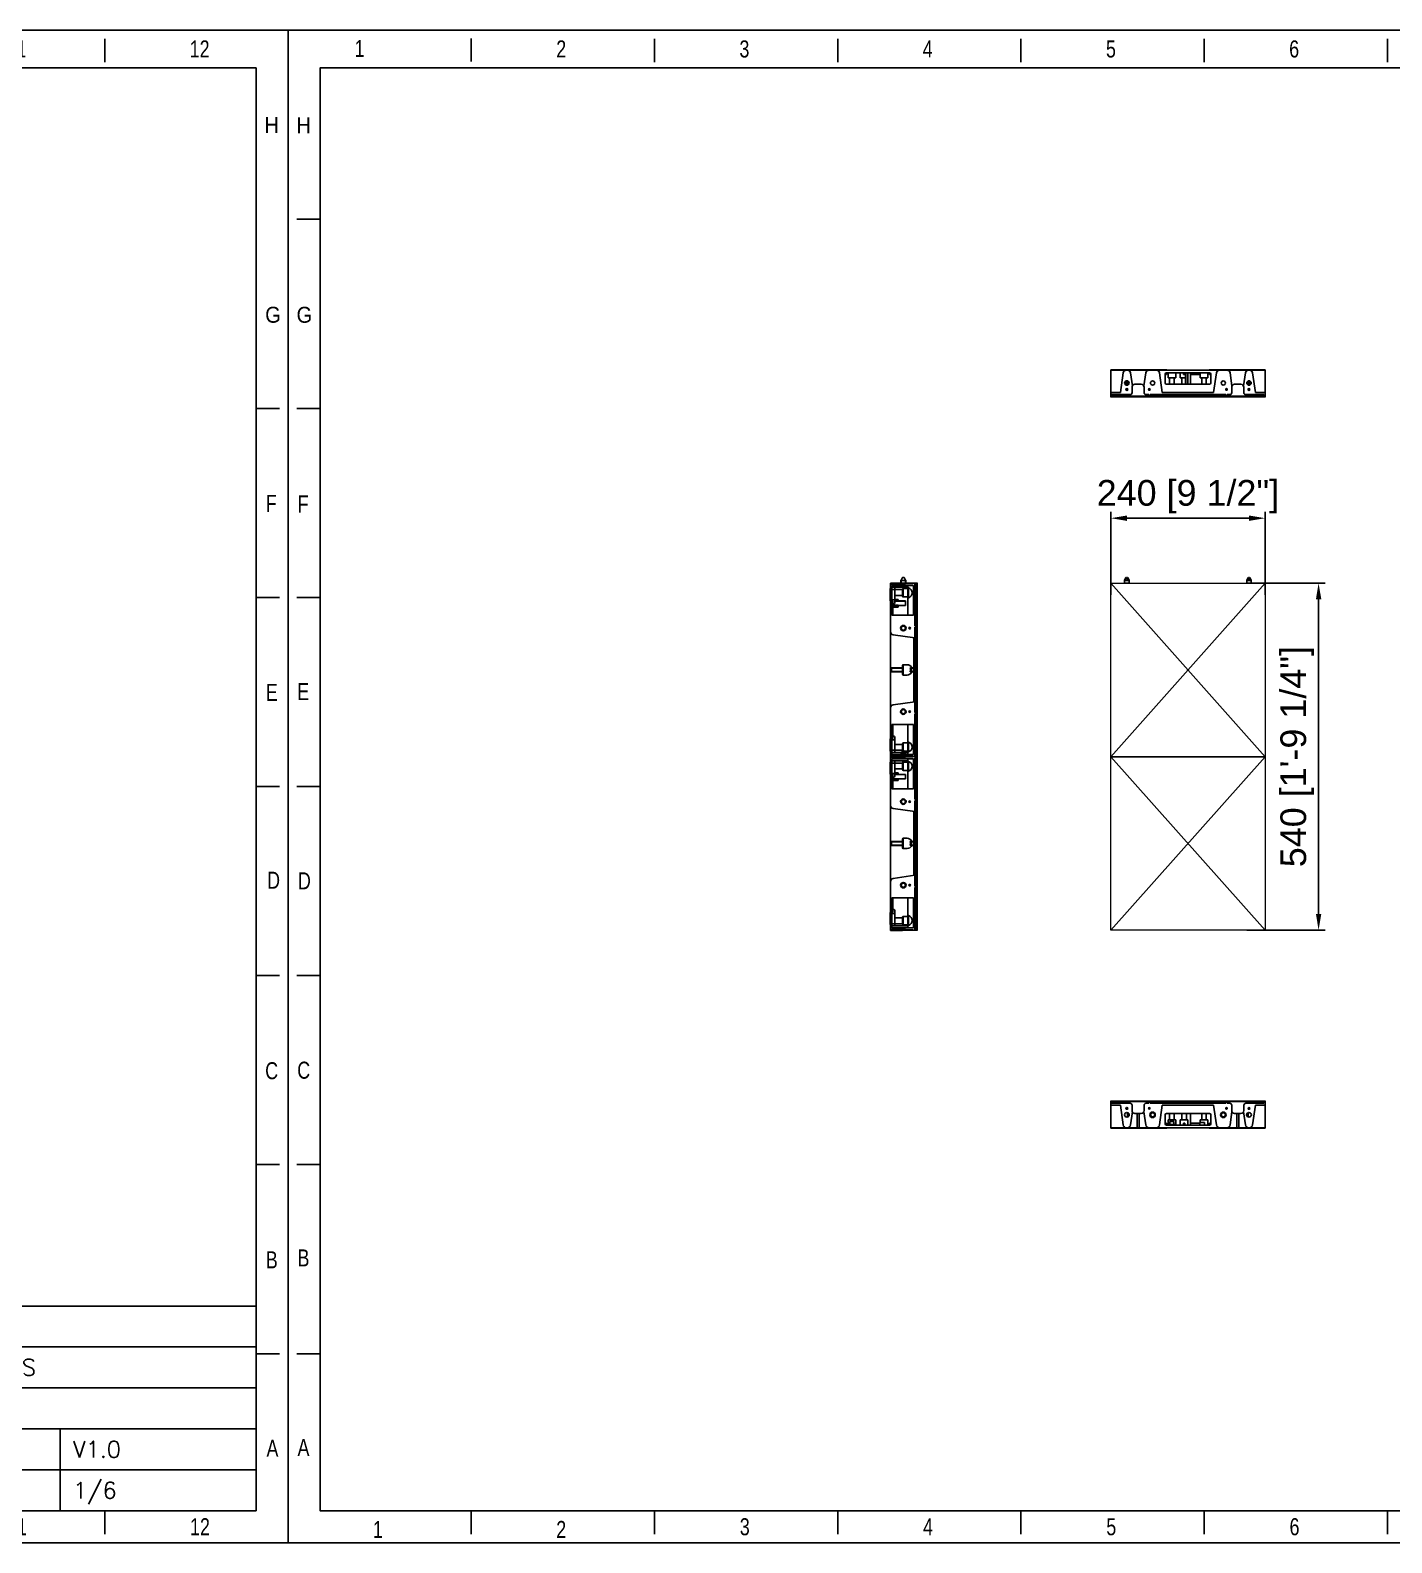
# Model space of a CAD drawing. Header units: millimetres. Extents: x 2185 to 26698, y 9658 to 17427.
# Drawn here: x 5205 to 7324, y 9658 to 12012 of the extents above; entities that cross this region are included whole.
import ezdxf

# ---------------------------------------------------------------- set-up
doc = ezdxf.new("R2010")
doc.units = ezdxf.units.MM
for name, color, linetype in [('02___PRT_ALL_AXES', 7, 'Continuous'), ('DIM', 4, 'Continuous'), ('图框', 7, 'Continuous')]:
    doc.layers.add(name, color=color, linetype=linetype)
doc.styles.add('CKSTANDARD', font='arial.ttf')
doc.styles.add('Roamns', font='romans.shx')
doc.styles.get("Standard").update_dxf_attribs({"font": 'arial.ttf'})
doc.dimstyles.new('我的A-GB-50', dxfattribs={"dimscale": 0.5, "dimtxt": 80, "dimasz": 50, "dimexe": 20, "dimexo": 10, "dimgap": 15, "dimtad": 1, "dimdec": 1, "dimzin": 9, "dimdsep": 46, "dimtxsty": 'Standard', "dimcen": 2.5, "dimadec": 0, "dimazin": 0, "dimtfac": 1, "dimtdec": 1, "dimtmove": 0, "dimatfit": 3, "dimfxl": 2, "dimarcsym": 0})

# ---------------------------------------------------------------- blocks, each defined once
blk = doc.blocks.new('A$C7F980674')
at = {"layer": 'DIM'}
h = blk.add_hatch(color=0, dxfattribs=at)
h.paths.add_polyline_path([(0, 14.4), (17.5, 49.1), (32.4, 49.1), (48.6, 14.4), (37.9, 14.4), (34.5, 21.5), (15.2, 21.5), (11.8, 14.4)])
h.paths.add_polyline_path([(24.9, 41.7), (18.4, 28.2), (31.3, 28.2)], flags=16)
h = blk.add_hatch(color=0, dxfattribs=at)
edge = h.paths.add_edge_path()
edge.add_arc((102.7, 13.9), 4.01, 268.9922, 361.5919)
edge.add_arc((99.2, 13.9), 7.59, 1.2701, 51.0785)
edge.add_arc((307.9, 226.7), 290.6, 223.1995, 225.4213, ccw=False)
edge.add_arc((110, 42.4), 20.2, 160.183, 226.2535, ccw=False)
edge.add_line((91, 49.3), (102.8, 49.3))
edge.add_arc((108.3, 42.8), 8.43, 130.3455, 201.7414)
edge.add_arc((128.4, 54.8), 31.8, 208.35, 232.647)
edge.add_arc((94.7, 12), 22.7, 1.6073, 50.5833, ccw=False)
edge.add_arc((105.8, 11.6), 11.6, -89.3538, 5.2245, ccw=False)
edge.add_line((106, 0), (89.9, 0))
edge.add_line((89.9, 0), (89.9, 9.9))
edge.add_line((89.9, 9.9), (102.7, 9.9))
edge = h.paths.add_edge_path()
edge.add_arc((171.8, 36), 5.59, 4.2423, 157.3807)
edge.add_line((166.6, 38.1), (166.6, 14.7))
edge.add_line((166.6, 14.7), (158.3, 14.7))
edge.add_line((158.3, 14.7), (158.3, 49))
edge.add_line((158.3, 49), (166.6, 49))
edge.add_line((166.6, 49), (166.6, 44.5))
edge.add_arc((175.1, 37.2), 11.2, 0.8903, 139.1292, ccw=False)
edge.add_line((186.2, 37.4), (186.2, 14.6))
edge.add_line((186.2, 14.6), (177.3, 14.6))
edge.add_line((177.3, 14.6), (177.3, 36.4))
edge = h.paths.add_edge_path(flags=16)
edge.add_arc((136.4, 32.8), 9.44, 49.484, 192.8466)
edge.add_line((127.2, 30.7), (142.6, 40))
edge = h.paths.add_edge_path()
edge.add_arc((138.3, 35.1), 13, 229.4307, 313.9876)
edge.add_line((147.3, 25.7), (151.6, 19.1))
edge.add_arc((136.9, 38.4), 24.3, 268.4243, 307.2636, ccw=False)
edge.add_arc((136.2, 31.8), 17.7, 90, 270, ccw=False)
edge.add_arc((137, 31.5), 17.9, 25.5591, 92.5335, ccw=False)
edge.add_line((153.1, 39.3), (129.9, 25.2))
at = {"layer": '图框'}
h = blk.add_hatch(color=30, dxfattribs=at)
edge = h.paths.add_edge_path(flags=0)
edge.add_line((64.3, 49.2), (64.3, 38.8))
edge.add_arc((68.1, 31.9), 7.85, -180, 118.4785, ccw=False)
edge.add_line((60.2, 31.9), (60.2, 60.6))
edge.add_line((60.2, 60.6), (50.4, 60.6))
edge.add_line((50.4, 60.6), (50.4, 31.9))
edge.add_arc((68.1, 31.9), 17.7, 180, 462.2223)
at = {"layer": '图框', "color": 7, "linetype": 'Continuous'}
for p, q in [((0, 14.4), (17.5, 49.1)), ((17.5, 49.1), (32.4, 49.1)), ((24.9, 41.7), (18.4, 28.2)), ((31.3, 28.2), (24.9, 41.7)), ((32.4, 49.1), (48.6, 14.4)), ((91, 49.3), (102.8, 49.3)), ((127.2, 30.7), (142.6, 40)), ((153.1, 39.3), (129.9, 25.2)), ((158.3, 49), (166.6, 49)), ((158.3, 14.7), (158.3, 49)), ((166.6, 49), (166.6, 44.5)), ((166.6, 38.1), (166.6, 14.7)), ((177.3, 14.6), (177.3, 36.4)), ((186.2, 37.4), (186.2, 14.6)), ((11.8, 14.4), (0, 14.4)), ((15.2, 21.5), (11.8, 14.4)), ((34.5, 21.5), (15.2, 21.5)), ((18.4, 28.2), (31.3, 28.2)), ((37.9, 14.4), (34.5, 21.5)), ((48.6, 14.4), (37.9, 14.4)), ((89.9, 9.9), (102.7, 9.9)), ((89.9, 0), (89.9, 9.9)), ((106, 0), (89.9, 0)), ((147.3, 25.7), (151.6, 19.1)), ((166.6, 14.7), (158.3, 14.7)), ((186.2, 14.6), (177.3, 14.6))]:
    blk.add_line(p, q, dxfattribs=at)
at = {"layer": '图框', "color": 30}
for p, q in [((60.2, 60.6), (50.4, 60.6)), ((50.4, 60.6), (50.4, 31.9)), ((60.2, 31.9), (60.2, 60.6)), ((64.3, 49.2), (64.3, 38.8))]:
    blk.add_line(p, q, dxfattribs=at)
at = {"layer": '图框', "color": 30, "linetype": 'Continuous'}
for p, q in [((50.4, 60.6), (60.2, 60.6)), ((50.4, 31.9), (50.4, 60.6)), ((60.2, 60.6), (60.2, 31.9)), ((64.3, 38.8), (64.3, 49.2))]:
    blk.add_line(p, q, dxfattribs=at)
at = {"layer": '图框', "color": 30}
for radius, end in [(17.7, 102.2223), (7.85, 118.4785)]:
    blk.add_arc((68.1, 31.9), radius, 180, end, dxfattribs=at)
at = {"layer": '图框', "color": 30, "linetype": 'Continuous'}
for radius, end in [(17.7, 102.2223), (7.85, 118.4785)]:
    blk.add_arc((68.1, 31.9), radius, 180, end, dxfattribs=at)
at = {"layer": '图框', "color": 7, "linetype": 'Continuous'}
for centre, radius, start, end in [((110, 42.4), 20.2, 160.183, 226.2535), ((108.3, 42.8), 8.43, 130.3455, 201.7414), ((128.4, 54.8), 31.8, 208.35, 232.647), ((136.2, 31.8), 17.7, 90, 270), ((136.4, 32.8), 9.44, 49.484, 192.8466), ((137, 31.5), 17.9, 25.5591, 92.5335), ((175.1, 37.2), 11.2, 0.8903, 139.1292), ((171.8, 36), 5.59, 4.2423, 157.3807), ((307.9, 226.7), 290.6, 223.1995, 225.4213), ((102.7, 13.9), 4.01, 268.9922, 1.5919), ((99.2, 13.9), 7.59, 1.2701, 51.0785), ((105.8, 11.6), 11.6, 270.6462, 5.2245), ((94.7, 12), 22.7, 1.6073, 50.5833), ((138.3, 35.1), 13, 229.4307, 313.9876), ((136.9, 38.4), 24.3, 268.4243, 307.2636)]:
    blk.add_arc(centre, radius, start, end, dxfattribs=at)
blk = doc.blocks.new('standard template')
for p, q in [((3074, 30739), (3074, 30336)), ((6246, 30728), (6246, 30325)), ((9418, 30728), (9418, 30325)), ((12589, 30728), (12589, 30325)), ((15761, 30728), (15761, 30325)), ((18933, 30728), (18933, 30325)), ((22104, 30728), (22104, 30325)), ((25276, 30728), (25276, 30325)), ((28448, 30728), (28448, 30325)), ((31619, 30728), (31619, 30325)), ((34791, 30728), (34791, 30325)), ((456, 27607), (54, 27607)), ((456, 24334), (54, 24334)), ((37812, 24334), (37409, 24334)), ((456, 21062), (54, 21062)), ((37812, 21062), (37409, 21062)), ((456, 17790), (54, 17790)), ((37812, 17790), (37409, 17790)), ((456, 14517), (54, 14517)), ((37812, 14517), (37409, 14517)), ((456, 11245), (54, 11245)), ((37812, 11245), (37409, 11245)), ((456, 10901), (456, 8211)), ((456, 8211), (456, 10446)), ((456, 6313), (456, 10291)), ((23857, 8796), (37409, 8796)), ((456, 7973), (54, 7973)), ((456, 7944), (456, 5254)), ((23857, 8093), (37409, 8093)), ((27246, 8093), (27246, 5254)), ((37812, 7973), (37409, 7973)), ((23857, 7383), (37409, 7383)), ((23857, 6674), (37409, 6674)), ((30633, 6674), (30633, 5254)), ((34021, 6674), (34021, 5254)), ((23857, 5964), (37409, 5964)), ((456, 5254), (37409, 5254)), ((3074, 5254), (3074, 4851)), ((6246, 4851), (6246, 5254)), ((9418, 4851), (9418, 5254)), ((12589, 4851), (12589, 5254)), ((15761, 4851), (15761, 5254)), ((18933, 4851), (18933, 5254)), ((22104, 4851), (22104, 5254)), ((25276, 4851), (25276, 5254)), ((28448, 4851), (28448, 5254)), ((31619, 4851), (31619, 5254)), ((34791, 4851), (34791, 5254))]:
    blk.add_line(p, q)
at = {"color": 7}
for p, q in [((23857, 8796), (23857, 5964)), ((28856, 8796), (31734, 8796)), ((23857, 5964), (23857, 5254))]:
    blk.add_line(p, q, dxfattribs=at)
blk.add_lwpolyline([(37963, 4700), (-97, 4700), (-97, 30879), (37963, 30879)], close=True)
for points in [[(456, 6674), (456, 5964), (456, 5254), (456, 30226), (37409, 30226), (37409, 5254)], [(456, 9631), (456, 8921), (456, 8211)]]:
    blk.add_lwpolyline(points, dxfattribs=at)
at = {"color": 0, "xscale": 8.255519999999997, "yscale": 8.255519999999997, "zscale": 8.255519999999997}
blk.add_blockref('A$C7F980674', (26192, 8195), dxfattribs=at)
at = {"style": 'CKSTANDARD'}
for s, height, width, p in [('1', 295, 0.75, (1055, 30416)), ('2', 295, 0.75, (4545, 30408)), ('3', 295, 0.75, (7716, 30408)), ('4', 295, 0.75, (10888, 30408)), ('5', 295, 0.75, (14060, 30408)), ('6', 295, 0.75, (17231, 30408)), ('7', 295, 0.75, (20403, 30408)), ('8', 295, 0.75, (23575, 30408)), ('9', 295, 0.75, (26746, 30408)), ('10', 294.8, 0.75, (29918, 30408)), ('11', 294.8, 0.75, (33090, 30408)), ('12', 294.8, 0.75, (36261, 30408)), ('H', 276, 0.9, (47, 29097)), ('H', 276, 0.9, (37555, 29102)), ('G', 276, 0.9, (50, 25816)), ('G', 276, 0.9, (37567, 25817)), ('F', 295, 0.75, (69, 22532)), ('F', 295, 0.75, (37578, 22543)), ('E', 295, 0.75, (62, 19285)), ('E', 295, 0.75, (37578, 19270)), ('D', 295, 0.75, (74, 16009)), ('D', 295, 0.75, (37601, 16020)), ('C', 295, 0.75, (62, 12732)), ('C', 295, 0.75, (37567, 12723)), ('B', 295, 0.75, (67, 9483)), ('B', 295, 0.75, (37578, 9450)), ('A', 295, 0.75, (67, 6202)), ('A', 295, 0.75, (37590, 6188)), ('1', 295, 0.75, (1373, 4783)), ('2', 295, 0.75, (4545, 4783)), ('3', 295, 0.75, (7722, 4830)), ('4', 295, 0.75, (10894, 4830)), ('5', 295, 0.75, (14066, 4830)), ('6', 295, 0.75, (17237, 4830)), ('7', 295, 0.75, (20409, 4830)), ('8', 295, 0.75, (23581, 4830)), ('9', 295, 0.75, (26752, 4830)), ('10', 294.8, 0.75, (29924, 4830)), ('11', 294.8, 0.75, (33096, 4830)), ('12', 294.8, 0.75, (36267, 4830))]:
    blk.add_text(s, height=height, dxfattribs=dict(at, width=width)).set_placement(p)
at = {"char_height": 284.52, "attachment_point": 1, "style": 'Roamns'}
for s, insert, width in [('{\\fArial|b0|i0|c0|p34;ABSEN INC.}', (28972, 8590), 3912.01), ('{\\fArial|b0|i0|c0|p34;PAGE TITLE}', (24469, 7876), 3912.01), ('{\\fArial|b0|i0|c0|p34;PROJECT NAME}', (24075, 7170), 3305.73), ('{\\fArial|b0|i0|c0|p34;DRAWN BY}', (24469, 6457), 3912.01), ('{\\fArial|b0|i0|c0|p34;VERSION}', (31457, 6457), 3912.01), ('{\\fArial|b0|i0|c0|p34;DATE}', (25008, 5747), 3912.01), ('{\\fArial|b0|i0|c0|p34;PAGE}', (31791, 5747), 3912.01)]:
    blk.add_mtext(s, dxfattribs=dict(at, insert=insert, width=width))
at = {"style": 'Roamns'}
for tag, p in [('PAGE_NAME', (27466, 7594)), ('PROJECT_NAME', (27466, 6884)), ('DRAWN_NAME', (27466, 6174)), ('VERSION', (34241, 6174)), ('SELECT_DATA', (27466, 5464)), ('PAGE_NUMBER', (34241, 5464))]:
    blk.add_attdef(tag, p, '', height=285, dxfattribs=at)
blk = doc.blocks.new('IM')
at = {"color": 4, "lineweight": 5}
for p, q in [((733.5, 4019.5), (973.5, 4019.5)), ((733.5, 3749.5), (733.5, 4019.5)), ((973.5, 4019.5), (973.5, 3749.5)), ((973.5, 3749.5), (733.5, 3749.5))]:
    blk.add_line(p, q, dxfattribs=at)
at = {"color": 157, "lineweight": 5}
for p, q in [((733.5, 3749.5), (973.5, 4019.5)), ((973.5, 3749.5), (733.5, 4019.5))]:
    blk.add_line(p, q, dxfattribs=at)
blk = doc.blocks.new('34234')
at = {"color": 4, "lineweight": 5}
blk.add_blockref('IM', (5263.5, -3423.1), dxfattribs=at)
blk = doc.blocks.new('*D123')
at = {"color": 0, "lineweight": -2, "transparency": 16777216}
for p, q in [((6886.8, 11132.9), (6886.8, 11262.4)), ((6911.8, 11252.4), (7101.8, 11252.4)), ((7126.8, 11132.9), (7126.8, 11262.4))]:
    blk.add_line(p, q, dxfattribs=at)
at = {"color": 0, "transparency": 16777216}
for points in [[(6911.8, 11256.6), (6911.8, 11248.2), (6886.8, 11252.4)], [(7101.8, 11256.6), (7101.8, 11248.2), (7126.8, 11252.4)]]:
    blk.add_solid(points, dxfattribs=at)
at = {"layer": 'Defpoints', "color": 0, "transparency": 16777216}
for p in [(7126.8, 11252.4), (6886.8, 11127.9), (7126.8, 11127.9)]:
    blk.add_point(p, dxfattribs=at)
at = {"color": 0, "lineweight": 5, "transparency": 16777216, "insert": (7006.8, 11285.8), "char_height": 40, "attachment_point": 5}
blk.add_mtext('240 [9 1/2"]', dxfattribs=at)
blk = doc.blocks.new('*D124')
at = {"color": 0, "lineweight": -2, "transparency": 16777216}
for p, q in [((7098.6, 11151.4), (7220.1, 11151.4)), ((7210.1, 11126.4), (7210.1, 10636.4)), ((7098.6, 10611.4), (7220.1, 10611.4))]:
    blk.add_line(p, q, dxfattribs=at)
at = {"color": 0, "transparency": 16777216}
for points in [[(7206, 11126.4), (7214.3, 11126.4), (7210.1, 11151.4)], [(7206, 10636.4), (7214.3, 10636.4), (7210.1, 10611.4)]]:
    blk.add_solid(points, dxfattribs=at)
at = {"layer": 'Defpoints', "color": 0, "transparency": 16777216}
for p in [(7093.6, 11151.4), (7093.6, 10611.4), (7210.1, 10611.4)]:
    blk.add_point(p, dxfattribs=at)
at = {"color": 0, "lineweight": 5, "transparency": 16777216, "insert": (7176.7, 10881.4), "char_height": 40, "attachment_point": 5, "rotation": 90}
blk.add_mtext('540 [1\'-9 1/4"]', dxfattribs=at)
blk = doc.blocks.new('6565')
at = {"color": 7, "linetype": 'Continuous'}
for p, q in [((5905.3, 8406.4), (5905.3, 8398.4)), ((5905.3, 8406.4), (5945.3, 8406.4)), ((5905.3, 8404.4), (5940.3, 8405.9)), ((5907.3, 8356.4), (5907.3, 8402.9)), ((5907.3, 8402.9), (5941.3, 8402.9)), ((5909.6, 8406.4), (5909.6, 8404.6)), ((5932.3, 8356.4), (5932.3, 8402.9)), ((5940.3, 8406.4), (5940.3, 8405.9)), ((5941.3, 8356.4), (5941.3, 8402.9)), ((5943.3, 8404.7), (5945.3, 8405.2)), ((5943.3, 8340), (5943.3, 8404.7)), ((5945.3, 8406.4), (5945.3, 8405.2)), ((5905.3, 8398.4), (5904.8, 8397.9)), ((5904.8, 8378.9), (5904.8, 8397.9)), ((5904.8, 8378.9), (5905.3, 8378.4)), ((5907.3, 8399.9), (5932.3, 8399.9)), ((5924.1, 8396.4), (5907.3, 8396.4)), ((5912.3, 8380.4), (5907.3, 8380.4)), ((5912.3, 8399.9), (5912.3, 8377.1)), ((5912.3, 8387.4), (5924.1, 8387.4)), ((5917.3, 8379.7), (5912.3, 8379.7)), ((5917.3, 8381.2), (5917.3, 8378.5)), ((5945.3, 8392), (5943.3, 8392.4)), ((5943.3, 8390.4), (5945.3, 8390.8)), ((5945.3, 8392), (5945.3, 8390.8)), ((5905.3, 8164.5), (5905.3, 8378.4)), ((5907.3, 8378.4), (5908.8, 8378.4)), ((5907.3, 8373.4), (5908.8, 8373.4)), ((5907.3, 8356.4), (5941.3, 8356.4)), ((5908.8, 8356.4), (5908.8, 8378.4)), ((5909.3, 8374.1), (5908.8, 8374.1)), ((5908.8, 8371.9), (5917.3, 8371.9)), ((5908.8, 8370.7), (5917.3, 8370.7)), ((5917.3, 8378.5), (5912.3, 8378.5)), ((5917.3, 8378.7), (5928.7, 8378.7)), ((5917.3, 8371.9), (5917.3, 8369.2)), ((5917.3, 8371.7), (5928.7, 8371.7)), ((5945.3, 8339.5), (5943.3, 8340)), ((5943.3, 8337.8), (5945.3, 8338.3)), ((5943.3, 8205), (5943.3, 8337.8)), ((5945.3, 8339.5), (5945.3, 8338.3)), ((5943.3, 8321.1), (5909.6, 8325.9)), ((5941.7, 8221.6), (5941.7, 8321.3)), ((5942.3, 8221.7), (5942.3, 8321.2)), ((5905.3, 8273.9), (5906.8, 8273.9)), ((5906.8, 8268.9), (5905.3, 8268.9)), ((5905.8, 8274.4), (5907.2, 8274.4)), ((5907.2, 8268.4), (5905.8, 8268.4)), ((5906.8, 8273.9), (5906.8, 8268.9)), ((5935.9, 8273.9), (5941.7, 8273.9)), ((5941.7, 8268.9), (5935.9, 8268.9)), ((5936.4, 8274.4), (5941.7, 8274.4)), ((5941.7, 8268.4), (5936.4, 8268.4)), ((5941.7, 8268.4), (5941.7, 8274.4)), ((5945.3, 8272), (5943.3, 8272.4)), ((5943.3, 8270.4), (5945.3, 8270.8)), ((5945.3, 8279.4), (5945.3, 8277.4)), ((5945.3, 8272), (5945.3, 8270.8)), ((5945.3, 8265.5), (5945.3, 8263.5)), ((5909.6, 8217), (5943.3, 8221.8)), ((5945.3, 8204.5), (5943.3, 8205)), ((5943.3, 8202.8), (5945.3, 8203.3)), ((5943.3, 8138.2), (5943.3, 8202.8)), ((5945.3, 8204.5), (5945.3, 8203.3)), ((5907.3, 8186.5), (5941.3, 8186.5)), ((5907.3, 8186.5), (5907.3, 8140)), ((5907.3, 8169.4), (5908.8, 8169.4)), ((5908.8, 8164.4), (5908.8, 8186.5)), ((5909.3, 8168.7), (5908.8, 8168.7)), ((5932.3, 8140), (5932.3, 8186.5)), ((5941.3, 8140), (5941.3, 8186.5)), ((5905.3, 8164.5), (5904.8, 8164)), ((5904.8, 8145), (5904.8, 8164)), ((5904.8, 8145), (5905.3, 8144.5)), ((5905.3, 8144.5), (5905.3, 8136)), ((5907.3, 8164.4), (5908.8, 8164.4)), ((5912.3, 8162.5), (5907.3, 8162.5)), ((5924.1, 8146.5), (5907.3, 8146.5)), ((5912.3, 8165.7), (5912.3, 8143)), ((5912.3, 8155.5), (5924.1, 8155.5)), ((5924.1, 8145.9), (5924.1, 8156.9)), ((5925.1, 8157.9), (5932.3, 8157.9)), ((5925.1, 8144.9), (5925.1, 8157.9)), ((5925.1, 8144.9), (5932.3, 8144.9)), ((5933.3, 8159.1), (5933.3, 8143.7)), ((5945.3, 8152), (5943.3, 8152.4)), ((5943.3, 8150.4), (5945.3, 8150.8)), ((5945.3, 8152), (5945.3, 8150.8)), ((5905.3, 8138.5), (5940.3, 8137)), ((5905.3, 8136.5), (5945.3, 8136.5)), ((5924.1, 8136), (5905.3, 8136)), ((5941.3, 8140), (5907.3, 8140)), ((5909.6, 8138.3), (5909.6, 8136.5)), ((5924.1, 8136), (5924.1, 8136.5)), ((5940.3, 8136.5), (5940.3, 8137)), ((5945.3, 8137.7), (5943.3, 8138.2)), ((5945.3, 8137.7), (5945.3, 8136.5))]:
    blk.add_line(p, q, dxfattribs=at)
for centre, radius in [((5925.3, 8336.4), 4.25), ((5925.3, 8336.4), 3.25), ((5935.3, 8336.4), 1.25), ((5925.3, 8206.4), 4.25), ((5925.3, 8206.4), 3.25), ((5935.3, 8206.4), 1.25)]:
    blk.add_circle(centre, radius, dxfattribs=at)
for centre, radius, start, end in [((5909.3, 8377.1), 3, 270, 0), ((5910.3, 8330.8), 5, 180, 261.87), ((5905.8, 8273.9), 0.5, 90, 180), ((5905.8, 8268.9), 0.5, 180, 270), ((5910.3, 8212), 5, 98.13, 180), ((5909.3, 8165.7), 3, 0, 90), ((5925.1, 8156.9), 1, 90, 180), ((5925.1, 8145.9), 1, 180, 270)]:
    blk.add_arc(centre, radius, start, end, dxfattribs=at)
for centre, major_axis, ratio, start_param, end_param in [((5948.3, 8271.4), (40, 0), 0.2, 1.645867, 1.696124), ((5948.3, 8271.4), (30, 0), 0.2, 1.670964, 1.738244), ((5948.3, 8271.4), (30, 0), 0.2, -1.738244, -1.670964), ((5948.3, 8271.4), (40, 0), 0.2, -1.696124, -1.645867), ((5931.1, 8151.4), (0, 8), 1, -2.863927, -0.277666)]:
    blk.add_ellipse(centre, major_axis=major_axis, ratio=ratio, start_param=start_param, end_param=end_param, dxfattribs=at)
for points, knots in [([(5907.2, 8274.4), (5907.1, 8274.4), (5907, 8274.4), (5906.9, 8274.3), (5906.8, 8274.1), (5906.8, 8274), (5906.8, 8273.9)], [0, 0, 0, 0, 0.20928, 0.444593, 0.712343, 1, 1, 1, 1]), ([(5907.2, 8268.4), (5907.1, 8268.4), (5907, 8268.5), (5906.9, 8268.6), (5906.8, 8268.7), (5906.8, 8268.9), (5906.8, 8268.9)], [0, 0, 0, 0, 0.20928, 0.444593, 0.712343, 1, 1, 1, 1]), ([(5932.3, 8158.3), (5932.3, 8158.5), (5932.4, 8158.8), (5932.7, 8159.1), (5933, 8159.2), (5933.2, 8159.2), (5933.3, 8159.1)], [0, 0, 0, 0, 0.298909, 0.55508, 0.780398, 1, 1, 1, 1]), ([(5933.3, 8143.7), (5933.2, 8143.7), (5933, 8143.7), (5932.7, 8143.8), (5932.4, 8144.1), (5932.3, 8144.4), (5932.3, 8144.5)], [0, 0, 0, 0, 0.219602, 0.44492, 0.701091, 1, 1, 1, 1])]:
    blk.add_open_spline(points, degree=3, knots=knots, dxfattribs=at)
at = {"layer": '02___PRT_ALL_AXES', "color": 7, "linetype": 'Continuous'}
for p, q in [((5912.3, 8381.2), (5917.3, 8381.2)), ((5924.1, 8385.9), (5924.1, 8396.9)), ((5925.1, 8384.9), (5925.1, 8397.9)), ((5925.1, 8397.9), (5932.3, 8397.9)), ((5925.1, 8384.9), (5932.3, 8384.9)), ((5933.3, 8399.1), (5933.3, 8383.7)), ((5908.8, 8369.2), (5917.3, 8369.2)), ((5917.3, 8378.5), (5928.7, 8378.5)), ((5917.3, 8371.8), (5928.7, 8371.8)), ((5928.7, 8378.7), (5928.7, 8371.7)), ((5906.8, 8273.9), (5924.1, 8273.9)), ((5924.1, 8268.9), (5906.8, 8268.9)), ((5907.2, 8274.4), (5924.1, 8274.4)), ((5924.1, 8268.4), (5907.2, 8268.4)), ((5924.1, 8264.4), (5924.1, 8278.4)), ((5925.1, 8279.4), (5931.1, 8279.4)), ((5925.1, 8279.4), (5925.1, 8263.4)), ((5925.1, 8263.4), (5931.1, 8263.4)), ((5938.2, 8268.9), (5938.2, 8273.9)), ((5907.3, 8143), (5932.3, 8143))]:
    blk.add_line(p, q, dxfattribs=at)
for centre, start, end in [((5925.1, 8396.9), 90, 180), ((5925.1, 8385.9), 180, 270), ((5925.1, 8278.4), 90, 180), ((5925.1, 8264.4), 180, 270)]:
    blk.add_arc(centre, 1, start, end, dxfattribs=at)
for centre, major_axis, start_param, end_param in [((5931.1, 8391.4), (0, 8), -2.863927, -0.277666), ((5931.1, 8271.4), (0, 8), -1.1864, -0.000001), ((5931.1, 8271.4), (8, 0), -1.570796, -0.384397), ((5928.3, 8271.4), (8, 0), -0.317824, 0.317824)]:
    blk.add_ellipse(centre, major_axis=major_axis, ratio=1, start_param=start_param, end_param=end_param, dxfattribs=at)
for points, knots in [([(5932.3, 8398.3), (5932.3, 8398.5), (5932.4, 8398.8), (5932.7, 8399.1), (5933, 8399.2), (5933.2, 8399.2), (5933.3, 8399.1)], [0, 0, 0, 0, 0.298909, 0.55508, 0.780398, 1, 1, 1, 1]), ([(5933.3, 8383.7), (5933.2, 8383.7), (5933, 8383.7), (5932.7, 8383.8), (5932.4, 8384.1), (5932.3, 8384.4), (5932.3, 8384.5)], [0, 0, 0, 0, 0.219602, 0.44492, 0.701091, 1, 1, 1, 1]), ([(5935.9, 8273.9), (5935.9, 8274), (5935.9, 8274.2), (5936, 8274.3), (5936.2, 8274.4), (5936.4, 8274.4), (5936.4, 8274.4)], [0, 0, 0, 0, 0.242962, 0.488415, 0.742663, 1, 1, 1, 1]), ([(5936.4, 8268.4), (5936.4, 8268.4), (5936.2, 8268.5), (5936, 8268.5), (5935.9, 8268.7), (5935.9, 8268.9), (5935.9, 8268.9)], [0, 0, 0, 0, 0.257335, 0.511553, 0.757026, 1, 1, 1, 1]), ([(5938.5, 8274.4), (5938.5, 8274.4), (5938.4, 8274.4), (5938.3, 8274.3), (5938.2, 8274.1), (5938.2, 8274), (5938.2, 8273.9)], [0, 0, 0, 0, 0.20928, 0.444593, 0.712343, 1, 1, 1, 1]), ([(5938.5, 8268.4), (5938.5, 8268.4), (5938.4, 8268.5), (5938.3, 8268.6), (5938.2, 8268.7), (5938.2, 8268.9), (5938.2, 8268.9)], [0, 0, 0, 0, 0.20928, 0.444593, 0.712343, 1, 1, 1, 1])]:
    blk.add_open_spline(points, degree=3, knots=knots, dxfattribs=at)
blk = doc.blocks.new('IM-2')
at = {"color": 4, "lineweight": 5}
for p, q in [((1381.7, 4077.4), (1379.7, 4077.4)), ((1379.7, 4077.4), (1379.7, 3807.4)), ((1381.7, 3807.4), (1381.7, 4077.4)), ((1379.7, 3807.4), (1381.7, 3807.4))]:
    blk.add_line(p, q, dxfattribs=at)
blk = doc.blocks.new('878')
at = {"color": 2, "linetype": 'Continuous'}
for p, q in [((3769.5, 7226.3), (3769, 7225.8)), ((3769.7, 7225.8), (3769, 7225.8)), ((3769, 7225.8), (3769, 7221.4)), ((3770.3, 7227.4), (3769.5, 7225.4)), ((3769.9, 7226.3), (3769.5, 7226.3)), ((3770.4, 7227.4), (3770.3, 7227.4)), ((3774.3, 7230.4), (3771.7, 7230.4)), ((3775.7, 7227.4), (3775.6, 7227.4)), ((3775.7, 7227.4), (3776.5, 7225.4)), ((3776.5, 7226.3), (3776.2, 7226.3)), ((3777, 7225.8), (3776.4, 7225.8)), ((3776.5, 7226.3), (3777, 7225.8)), ((3777, 7225.8), (3777, 7221.4)), ((3769, 7221.4), (3777, 7221.4)), ((3776.5, 7225.4), (3769.5, 7225.4)), ((3769.5, 7225.4), (3769.5, 7221.4)), ((3776.5, 7225.4), (3776.5, 7221.4))]:
    blk.add_line(p, q, dxfattribs=at)
for points in [[(3771.7, 7230.4), (3771.6, 7230.2), (3771.4, 7229.7), (3771, 7228.7), (3770.6, 7227.9), (3770.4, 7227.4)], [(3774.3, 7230.4), (3774.4, 7230.2), (3774.7, 7229.7), (3775.1, 7228.7), (3775.4, 7227.9), (3775.6, 7227.4)]]:
    blk.add_open_spline(points, degree=3, knots=[0, 0, 0, 0, 0.249999, 0.499999, 1, 1, 1, 1], dxfattribs=at)
blk = doc.blocks.new('4342')
at = {"color": 4, "lineweight": 5}
for name, p in [('6565', (-909.7, -1266.7)), ('878', (1242.6, -81.7)), ('IM-2', (3656, 3062.4))]:
    blk.add_blockref(name, p, dxfattribs=at)
blk = doc.blocks.new('IM-1')
at = {"color": 4, "lineweight": 5}
for p, q in [((1111, 4129.8), (1111, 4131.8)), ((1111, 4131.8), (1351, 4131.8)), ((1351, 4129.8), (1111, 4129.8)), ((1351, 4131.8), (1351, 4129.8))]:
    blk.add_line(p, q, dxfattribs=at)
blk = doc.blocks.new('6666665454')
at = {"color": 7, "linetype": 'Continuous'}
for p, q in [((8529.6, 7350.9), (8529.6, 7391.4)), ((8529.6, 7391.4), (8616.6, 7391.4)), ((8529.6, 7390.9), (8769.6, 7390.9)), ((8612.1, 7391.4), (8612.1, 7390.9)), ((8616.6, 7391.4), (8617.1, 7390.9)), ((8682.6, 7391.4), (8682.1, 7390.9)), ((8682.6, 7391.4), (8769.6, 7391.4)), ((8687.1, 7391.4), (8687.1, 7390.9)), ((8769.6, 7350.9), (8769.6, 7391.4)), ((8549, 7386.6), (8544.6, 7355.9)), ((8553.9, 7369.6), (8553.9, 7373.5)), ((8553.9, 7369.6), (8553.9, 7368.3)), ((8555.4, 7369.6), (8555.4, 7373.5)), ((8555.4, 7369.6), (8555.4, 7368.3)), ((8555.6, 7372.2), (8555.6, 7369.7)), ((8563.1, 7366.5), (8560.2, 7386.6)), ((8567.1, 7368.9), (8577, 7368.9)), ((8584, 7386.6), (8581.1, 7366.3)), ((8609.6, 7355.9), (8605.2, 7386.6)), ((8614.1, 7384.9), (8614.1, 7370.9)), ((8616.1, 7383.9), (8614.1, 7383.9)), ((8683.1, 7386.9), (8616.1, 7386.9)), ((8616.1, 7383.9), (8616.1, 7386.9)), ((8616.1, 7368.9), (8683.1, 7368.9)), ((8618.6, 7378.9), (8630.6, 7378.9)), ((8621.1, 7368.9), (8621.1, 7378.9)), ((8628.1, 7368.9), (8628.1, 7378.9)), ((8640.1, 7368.9), (8640.1, 7378.9)), ((8642.6, 7383.9), (8642.6, 7386.9)), ((8642.6, 7383.9), (8645.6, 7383.9)), ((8644.6, 7383.9), (8644.6, 7386.9)), ((8645.6, 7386.9), (8645.6, 7368.9)), ((8648.9, 7386.9), (8648.9, 7368.9)), ((8649.6, 7386.9), (8649.6, 7368.9)), ((8653.6, 7386.9), (8653.6, 7368.9)), ((8667.1, 7383.9), (8653.6, 7383.9)), ((8668.3, 7382.9), (8668.3, 7384.2)), ((8668.6, 7382.9), (8668.3, 7382.9)), ((8668.6, 7378.9), (8680.6, 7378.9)), ((8671.1, 7368.9), (8671.1, 7378.9)), ((8678.1, 7368.9), (8678.1, 7378.9)), ((8683.1, 7383.9), (8683.1, 7386.9)), ((8685.1, 7383.9), (8683.1, 7383.9)), ((8685.1, 7370.9), (8685.1, 7384.9)), ((8694, 7386.6), (8689.6, 7355.9)), ((8718.1, 7366.3), (8715.2, 7386.6)), ((8722.3, 7368.9), (8732.1, 7368.9)), ((8739, 7386.6), (8736.1, 7366.5)), ((8743.6, 7369.7), (8743.6, 7372.2)), ((8743.9, 7369.6), (8743.9, 7373.5)), ((8743.9, 7369.6), (8743.9, 7368.3)), ((8745.4, 7369.6), (8745.4, 7373.5)), ((8745.4, 7369.6), (8745.4, 7368.3)), ((8754.6, 7355.9), (8750.2, 7386.6)), ((8529.6, 7355.9), (8544.6, 7355.9)), ((8530.8, 7350.9), (8529.6, 7350.9)), ((8530.8, 7350.9), (8531.3, 7352.9)), ((8531.3, 7352.9), (8559.9, 7352.9)), ((8538.6, 7350.9), (8536.6, 7350.9)), ((8552.6, 7350.9), (8550.6, 7350.9)), ((8562.6, 7355.9), (8562.6, 7364.4)), ((8581.5, 7355.9), (8581.5, 7364.4)), ((8584.5, 7352.9), (8588.5, 7352.9)), ((8588.5, 7352.9), (8589, 7350.9)), ((8588.5, 7352.9), (8589, 7350.9)), ((8589, 7350.9), (8590.2, 7350.9)), ((8589, 7350.9), (8590.2, 7350.9)), ((8590.2, 7350.9), (8590.7, 7352.9)), ((8590.2, 7350.9), (8590.7, 7352.9)), ((8590.7, 7352.9), (8708.5, 7352.9)), ((8590.7, 7352.9), (8708.5, 7352.9)), ((8609.6, 7355.9), (8689.6, 7355.9)), ((8643.6, 7350.9), (8641.6, 7350.9)), ((8648.6, 7352.9), (8649, 7350.9)), ((8650.2, 7350.9), (8649, 7350.9)), ((8650.2, 7350.9), (8650.6, 7352.9)), ((8657.6, 7350.9), (8655.6, 7350.9)), ((8708.5, 7352.9), (8709, 7350.9)), ((8708.5, 7352.9), (8709, 7350.9)), ((8709, 7350.9), (8710.2, 7350.9)), ((8709, 7350.9), (8710.2, 7350.9)), ((8710.2, 7350.9), (8710.7, 7352.9)), ((8710.2, 7350.9), (8710.7, 7352.9)), ((8710.7, 7352.9), (8714.8, 7352.9)), ((8717.8, 7355.9), (8717.8, 7364.4)), ((8736.6, 7364.4), (8736.6, 7355.9)), ((8739.6, 7352.9), (8767.9, 7352.9)), ((8748.6, 7350.9), (8746.6, 7350.9)), ((8754.6, 7355.9), (8769.6, 7355.9)), ((8762.6, 7350.9), (8760.6, 7350.9)), ((8767.9, 7352.9), (8768.4, 7350.9)), ((8769.6, 7350.9), (8768.4, 7350.9))]:
    blk.add_line(p, q, dxfattribs=at)
for centre, radius in [((8554.6, 7370.9), 3.5), ((8554.6, 7370.9), 1.6), ((8594.6, 7370.9), 3.25), ((8704.6, 7370.9), 3.25), ((8744.6, 7370.9), 3.5), ((8744.6, 7370.9), 1.6)]:
    blk.add_circle(centre, radius, dxfattribs=at)
for centre, radius, start, end in [((8553.9, 7385.9), 5, 90, 171.87), ((8555.3, 7385.9), 5, 8.13, 90), ((8588.9, 7385.9), 5, 90, 171.87), ((8600.3, 7385.9), 5, 8.13, 90), ((8698.9, 7385.9), 5, 90, 171.87), ((8710.3, 7385.9), 5, 8.13, 90), ((8743.9, 7385.9), 5, 90, 171.87), ((8745.3, 7385.9), 5, 8.13, 90), ((8554.6, 7370.9), 1.5, 120, 240), ((8554.6, 7370.9), 2.7, 73.8724, 106.1276), ((8554.6, 7370.9), 2.7, 253.8724, 286.1276), ((8554.6, 7370.9), 1.5, 300, 60), ((8567.1, 7364.4), 4.5, 90, 180), ((8577, 7364.4), 4.5, 0, 90), ((8616.1, 7384.9), 2, 90, 180), ((8616.1, 7370.9), 2, 180, 270), ((8667.1, 7386.9), 3, 270, 300.9578), ((8683.1, 7384.9), 2, 0, 90), ((8683.1, 7370.9), 2, 270, 0), ((8722.3, 7364.4), 4.5, 90, 180), ((8732.1, 7364.4), 4.5, 0, 90), ((8744.6, 7370.9), 1.5, 120, 240), ((8744.6, 7370.9), 2.7, 73.8724, 106.1276), ((8744.6, 7370.9), 2.7, 253.8724, 286.1276), ((8744.6, 7370.9), 1.5, 300, 60), ((8559.6, 7355.9), 3, 270, 0), ((8584.5, 7355.9), 3, 180, 270), ((8714.8, 7355.9), 3, 270, 0), ((8739.6, 7355.9), 3, 180, 270)]:
    blk.add_arc(centre, radius, start, end, dxfattribs=at)
for centre, major_axis, start_param, end_param in [((8544.6, 7347.9), (0, 40), 1.445468, 1.495726), ((8544.6, 7347.9), (0, 30), 1.403348, 1.470629), ((8544.6, 7347.9), (0, 30), -1.470629, -1.403348), ((8544.6, 7347.9), (0, 40), -1.495726, -1.445468), ((8649.6, 7347.9), (0, 40), 1.445468, 1.495726), ((8649.6, 7347.9), (0, 30), 1.403348, 1.470629), ((8649.6, 7347.9), (0, 30), -1.470629, -1.403348), ((8649.6, 7347.9), (0, 40), -1.495726, -1.445468), ((8754.6, 7347.9), (0, 40), 1.445468, 1.495726), ((8754.6, 7347.9), (0, 30), 1.403348, 1.470629), ((8754.6, 7347.9), (0, 30), -1.470629, -1.403348), ((8754.6, 7347.9), (0, 40), -1.495726, -1.445468)]:
    blk.add_ellipse(centre, major_axis=major_axis, ratio=0.2, start_param=start_param, end_param=end_param, dxfattribs=at)
at = {"layer": '02___PRT_ALL_AXES', "color": 7, "linetype": 'Continuous'}
for p, q in [((8618.6, 7386.9), (8618.6, 7378.9)), ((8630.6, 7386.9), (8630.6, 7378.9)), ((8637.6, 7386.9), (8637.6, 7378.9)), ((8645.6, 7378.9), (8637.6, 7378.9)), ((8668.6, 7386.9), (8668.6, 7378.9)), ((8680.6, 7386.9), (8680.6, 7378.9)), ((8555.6, 7361.9), (8553.6, 7361.9)), ((8743.6, 7361.9), (8745.6, 7361.9))]:
    blk.add_line(p, q, dxfattribs=at)
for centre, radius in [((8554.6, 7360.9), 1.43), ((8589.6, 7360.9), 1.25), ((8709.6, 7360.9), 1.25), ((8744.6, 7360.9), 1.43)]:
    blk.add_circle(centre, radius, dxfattribs=at)
at = {"color": 4, "lineweight": 5}
blk.add_blockref('IM-1', (7418.6, 3219.1), dxfattribs=at)

msp = doc.modelspace()

# ---------------------------------------------------------------- linework, layer by layer
at = {"color": 2, "linetype": 'Continuous'}
for p, q in [((6910.299, 11160.364), (6908.299, 11155.364)), ((6911.049, 11160.364), (6910.299, 11160.364)), ((6911.049, 11160.364), (6911.049, 11157.364)), ((6912.549, 11157.364), (6911.049, 11157.364)), ((6912.549, 11160.364), (6912.549, 11157.364)), ((6913.299, 11160.364), (6912.549, 11160.364)), ((6913.299, 11160.364), (6915.299, 11155.364)), ((7100.299, 11160.364), (7098.299, 11155.364)), ((7101.049, 11160.364), (7100.299, 11160.364)), ((7101.049, 11160.364), (7101.049, 11157.364)), ((7102.549, 11157.364), (7101.049, 11157.364)), ((7103.299, 11160.364), (7102.549, 11160.364)), ((7102.549, 11160.364), (7102.549, 11157.364)), ((7103.299, 11160.364), (7105.299, 11155.364)), ((6908.299, 11151.364), (6908.299, 11155.364)), ((6915.299, 11155.364), (6908.299, 11155.364)), ((6908.299, 11151.364), (6915.299, 11151.364)), ((6915.299, 11151.364), (6915.299, 11155.364)), ((7105.299, 11155.364), (7098.299, 11155.364)), ((7098.299, 11151.364), (7098.299, 11155.364)), ((7098.299, 11151.364), (7105.299, 11151.364)), ((7105.299, 11151.364), (7105.299, 11155.364))]:
    msp.add_line(p, q, dxfattribs=at)
at = {"color": 7, "linetype": 'Continuous'}
for p, q in [((6886.824, 10303.472), (6886.824, 10343.972)), ((6886.824, 10343.972), (6888.024, 10343.972)), ((6901.799, 10338.972), (6886.824, 10338.972)), ((6888.524, 10341.972), (6888.024, 10343.972)), ((6917.124, 10341.972), (6888.524, 10341.972)), ((6893.821, 10343.972), (6895.829, 10343.972)), ((6906.186, 10308.265), (6901.799, 10338.972)), ((6907.769, 10343.972), (6909.776, 10343.972)), ((6919.799, 10338.972), (6919.799, 10330.472)), ((6938.656, 10338.972), (6938.656, 10330.472)), ((6941.656, 10341.972), (6945.724, 10341.972)), ((6946.224, 10343.972), (6945.724, 10341.972)), ((6946.224, 10343.972), (6947.424, 10343.972)), ((6947.924, 10341.972), (6947.424, 10343.972)), ((7065.674, 10341.972), (6947.924, 10341.972)), ((6966.799, 10338.972), (6962.412, 10308.265)), ((7046.799, 10338.972), (6966.799, 10338.972)), ((6998.821, 10343.972), (7000.829, 10343.972)), ((7006.199, 10343.972), (7005.799, 10341.972)), ((7006.199, 10343.972), (7007.399, 10343.972)), ((7007.799, 10341.972), (7007.399, 10343.972)), ((7012.769, 10343.972), (7014.776, 10343.972)), ((7051.186, 10308.265), (7046.799, 10338.972)), ((7066.174, 10343.972), (7065.674, 10341.972)), ((7066.174, 10343.972), (7067.374, 10343.972)), ((7067.874, 10341.972), (7067.374, 10343.972)), ((7071.942, 10341.972), (7067.874, 10341.972)), ((7074.942, 10338.972), (7074.942, 10330.472)), ((7093.799, 10330.472), (7093.799, 10338.972)), ((7125.074, 10341.972), (7096.474, 10341.972)), ((7103.821, 10343.972), (7105.829, 10343.972)), ((7111.799, 10338.972), (7107.412, 10308.265)), ((7126.774, 10338.972), (7111.799, 10338.972)), ((7117.769, 10343.972), (7119.776, 10343.972)), ((7125.574, 10343.972), (7125.074, 10341.972)), ((7125.574, 10343.972), (7126.774, 10343.972)), ((7126.774, 10343.972), (7126.774, 10303.472)), ((6912.824, 10327.441), (6912.824, 10320.503)), ((6912.824, 10327.239), (6915.357, 10324.706)), ((6913.517, 10326.546), (6912.824, 10325.852)), ((6912.824, 10326.168), (6915.393, 10323.598)), ((6912.824, 10321.582), (6913.565, 10320.841)), ((6920.292, 10328.424), (6917.412, 10308.265)), ((6924.299, 10325.972), (6934.156, 10325.972)), ((6927.799, 10325.972), (6927.799, 10303.972)), ((6930.799, 10303.972), (6930.799, 10325.972)), ((6941.186, 10308.265), (6938.273, 10328.655)), ((6971.299, 10309.972), (6971.299, 10323.972)), ((6971.299, 10310.972), (6973.298, 10310.972)), ((6973.299, 10325.972), (7040.299, 10325.972)), ((6973.299, 10310.972), (6973.299, 10307.972)), ((6978.299, 10325.972), (6978.299, 10315.972)), ((6978.549, 10307.972), (6978.549, 10313.472)), ((6978.549, 10313.472), (6985.049, 10313.472)), ((6980.367, 10307.972), (6980.367, 10308.972)), ((6980.367, 10308.972), (6986.867, 10308.972)), ((6985.049, 10308.972), (6985.049, 10313.472)), ((6985.299, 10325.972), (6985.299, 10315.972)), ((6986.867, 10307.972), (6986.867, 10308.972)), ((6997.299, 10325.972), (6997.299, 10315.972)), ((6999.799, 10307.972), (6999.799, 10310.972)), ((6999.799, 10310.972), (7001.799, 10310.972)), ((7001.799, 10310.972), (7001.799, 10307.972)), ((7004.299, 10325.972), (7004.299, 10315.972)), ((7010.799, 10307.972), (7010.799, 10325.972)), ((7010.799, 10310.972), (7024.271, 10310.972)), ((7025.495, 10311.972), (7025.495, 10307.972)), ((7025.495, 10311.972), (7032.495, 10311.972)), ((7028.299, 10325.972), (7028.299, 10315.972)), ((7032.495, 10311.972), (7032.495, 10307.972)), ((7035.299, 10325.972), (7035.299, 10315.972)), ((7040.299, 10310.972), (7040.299, 10307.972)), ((7040.3, 10310.972), (7042.299, 10310.972)), ((7042.299, 10323.972), (7042.299, 10309.972)), ((7075.325, 10328.655), (7072.412, 10308.265)), ((7079.442, 10325.972), (7089.299, 10325.972)), ((7082.799, 10325.972), (7082.799, 10303.972)), ((7085.799, 10303.972), (7085.799, 10325.972)), ((7096.186, 10308.265), (7093.306, 10328.424)), ((7098.204, 10323.598), (7100.774, 10326.168)), ((7098.241, 10324.706), (7100.774, 10327.239)), ((7100.774, 10321.582), (7100.033, 10320.841)), ((7100.08, 10326.546), (7100.774, 10325.852)), ((7100.774, 10320.503), (7100.774, 10327.441)), ((6886.824, 10303.972), (7126.774, 10303.972)), ((6973.799, 10303.472), (6886.824, 10303.472)), ((6969.299, 10303.472), (6969.299, 10303.972)), ((7040.299, 10307.972), (6973.299, 10307.972)), ((6973.799, 10303.472), (6974.299, 10303.972)), ((7039.799, 10303.472), (7039.299, 10303.972)), ((7126.774, 10303.472), (7039.799, 10303.472)), ((7044.299, 10303.472), (7044.299, 10303.972))]:
    msp.add_line(p, q, dxfattribs=at)
for centre, radius in [((6911.799, 10323.972), 3.65), ((6951.799, 10323.972), 4.25), ((6951.799, 10323.972), 3.25), ((7061.799, 10323.972), 4.25), ((7061.799, 10323.972), 3.25), ((7101.799, 10323.972), 3.65)]:
    msp.add_circle(centre, radius, dxfattribs=at)
for centre, radius, start, end in [((6916.799, 10338.972), 3, 0, 90), ((6941.656, 10338.972), 3, 90, 180), ((7071.942, 10338.972), 3, 0, 90), ((7096.799, 10338.972), 3, 90, 180), ((6924.299, 10330.472), 4.5, 180, 270), ((6934.156, 10330.472), 4.5, 270, 0), ((6973.299, 10323.972), 2, 90, 180), ((6973.299, 10309.972), 2, 180, 270), ((7024.271, 10307.972), 3, 65.629673, 90), ((7040.299, 10323.972), 2, 0, 90), ((7040.299, 10309.972), 2, 270, 0), ((7079.442, 10330.472), 4.5, 180, 270), ((7089.299, 10330.472), 4.5, 270, 0), ((6911.135, 10308.972), 5, 188.13, 270), ((6912.462, 10308.972), 5, 270, 351.87), ((6946.135, 10308.972), 5, 188.13, 270), ((6957.462, 10308.972), 5, 270, 351.87), ((7056.135, 10308.972), 5, 188.13, 270), ((7067.462, 10308.972), 5, 270, 351.87), ((7101.135, 10308.972), 5, 188.13, 270), ((7102.462, 10308.972), 5, 270, 351.87)]:
    msp.add_arc(centre, radius, start, end, dxfattribs=at)
for centre, major_axis, start_param, end_param in [((6901.799, 10346.972), (0, 40), -4.63731849, -4.58706115), ((6901.799, 10346.972), (0, 30), -4.61222156, -4.5449409), ((6901.799, 10346.972), (0, 30), -1.73824441, -1.67096375), ((6901.799, 10346.972), (0, 40), -1.69612416, -1.64586682), ((7006.799, 10346.972), (0, 40), -4.63731849, -4.58706115), ((7006.799, 10346.972), (0, 30), -4.61222156, -4.5449409), ((7006.799, 10346.972), (0, 30), -1.73824441, -1.67096375), ((7006.799, 10346.972), (0, 40), -1.69612416, -1.64586682), ((7111.799, 10346.972), (0, 40), -4.63731849, -4.58706115), ((7111.799, 10346.972), (0, 30), -4.61222156, -4.5449409), ((7111.799, 10346.972), (0, 30), -1.73824441, -1.67096375), ((7111.799, 10346.972), (0, 40), -1.69612416, -1.64586682)]:
    msp.add_ellipse(centre, major_axis=major_axis, ratio=0.2, start_param=start_param, end_param=end_param, dxfattribs=at)
at = {"layer": '02___PRT_ALL_AXES', "color": 7, "linetype": 'Continuous'}
for p, q in [((6912.824, 10332.972), (6910.774, 10332.972)), ((7100.774, 10332.972), (7102.824, 10332.972)), ((6975.799, 10307.972), (6975.799, 10315.972)), ((6975.799, 10315.972), (6987.799, 10315.972)), ((6987.799, 10307.972), (6987.799, 10315.972)), ((6994.799, 10307.972), (6994.799, 10315.972)), ((6994.799, 10315.972), (7006.799, 10315.972)), ((7006.799, 10307.972), (7006.799, 10315.972)), ((7025.799, 10311.972), (7025.799, 10315.972)), ((7025.799, 10315.972), (7037.799, 10315.972)), ((7037.799, 10307.972), (7037.799, 10315.972))]:
    msp.add_line(p, q, dxfattribs=at)
for centre, radius in [((6911.799, 10333.972), 1.432), ((6946.799, 10333.972), 1.25), ((7066.799, 10333.972), 1.25), ((7101.799, 10333.972), 1.432)]:
    msp.add_circle(centre, radius, dxfattribs=at)

# ---------------------------------------------------------------- block references
at = {"transparency": 33554595}
ref = msp.add_blockref('standard template', (2193.411, 9235.511), dxfattribs=dict(at, xscale=0.08990503216734323, yscale=0.08990503216734323, zscale=0.08990503216734323))
ref.add_attrib('PAGE_NAME', 'NX 960x540mm PANEL DETAILS', (4662.739, 9918.219), dxfattribs={"height": 25.57986, "style": 'Roamns'})
ref.add_attrib('DRAWN_NAME', 'Echo Lee', (4662.739, 9790.598), dxfattribs={"height": 25.5799, "style": 'Roamns'})
ref.add_attrib('SELECT_DATA', '5/20/2025', (4662.739, 9726.787), dxfattribs={"height": 25.5799, "style": 'Roamns'})
ref.add_attrib('VERSION', 'V1.0', (5271.847, 9790.598), dxfattribs={"height": 25.5799, "style": 'Roamns'})
ref.add_attrib('PAGE_NUMBER', '1/6', (5271.847, 9726.787), dxfattribs={"height": 25.5799, "style": 'Roamns'})
ref = msp.add_blockref('standard template', (5615.2, 9235.511), dxfattribs=dict(at, xscale=0.08990503216734323, yscale=0.08990503216734323, zscale=0.08990503216734323))
ref.add_attrib('PAGE_NAME', 'NX 240x540mm PANEL DETAILS(No chamfer)', (8084.529, 9918.219), dxfattribs={"height": 25.57986, "style": 'Roamns', "width": 0.95})
ref.add_attrib('DRAWN_NAME', 'Echo Lee', (8084.529, 9790.598), dxfattribs={"height": 25.5799, "style": 'Roamns'})
ref.add_attrib('SELECT_DATA', '5/20/2025', (8084.529, 9726.787), dxfattribs={"height": 25.5799, "style": 'Roamns'})
ref.add_attrib('VERSION', 'V1.0', (8693.637, 9790.598), dxfattribs={"height": 25.5799, "style": 'Roamns'})
ref.add_attrib('PAGE_NUMBER', '2/6', (8693.637, 9726.787), dxfattribs={"height": 25.5799, "style": 'Roamns'})
at = {"color": 4, "lineweight": 5}
for name, p in [('6666665454', (-1642.812, 4091.857)), ('4342', (1548.313, 4011.637)), ('34234', (889.815, 10554.919)), ('4342', (1548.313, 3741.637)), ('34234', (889.815, 10284.919)), ('IM-1', (5775.777, 6214.164))]:
    msp.add_blockref(name, p, dxfattribs=at)

# ---------------------------------------------------------------- dimensions: what is measured, and where the dimension line sits
at = {"lineweight": 5}
dim = msp.add_linear_dim(base=(7126.799, 11252.391), p1=(6886.799, 11127.91), p2=(7126.799, 11127.91), dimstyle='我的A-GB-50', dxfattribs=at)
dim.commit()
dim.dimension.update_dxf_attribs({"geometry": '*D123', "text_midpoint": (7006.799, 11252.391), "dimtype": 160})
dim = msp.add_linear_dim(base=(7210.14, 10611.364), p1=(7093.564, 11151.364), p2=(7093.564, 10611.364), angle=90, dimstyle='我的A-GB-50', dxfattribs=at)
dim.commit()
dim.dimension.update_dxf_attribs({"geometry": '*D124', "text_midpoint": (7210.14, 10881.364), "dimtype": 160})

doc.saveas('drawing.dxf')
